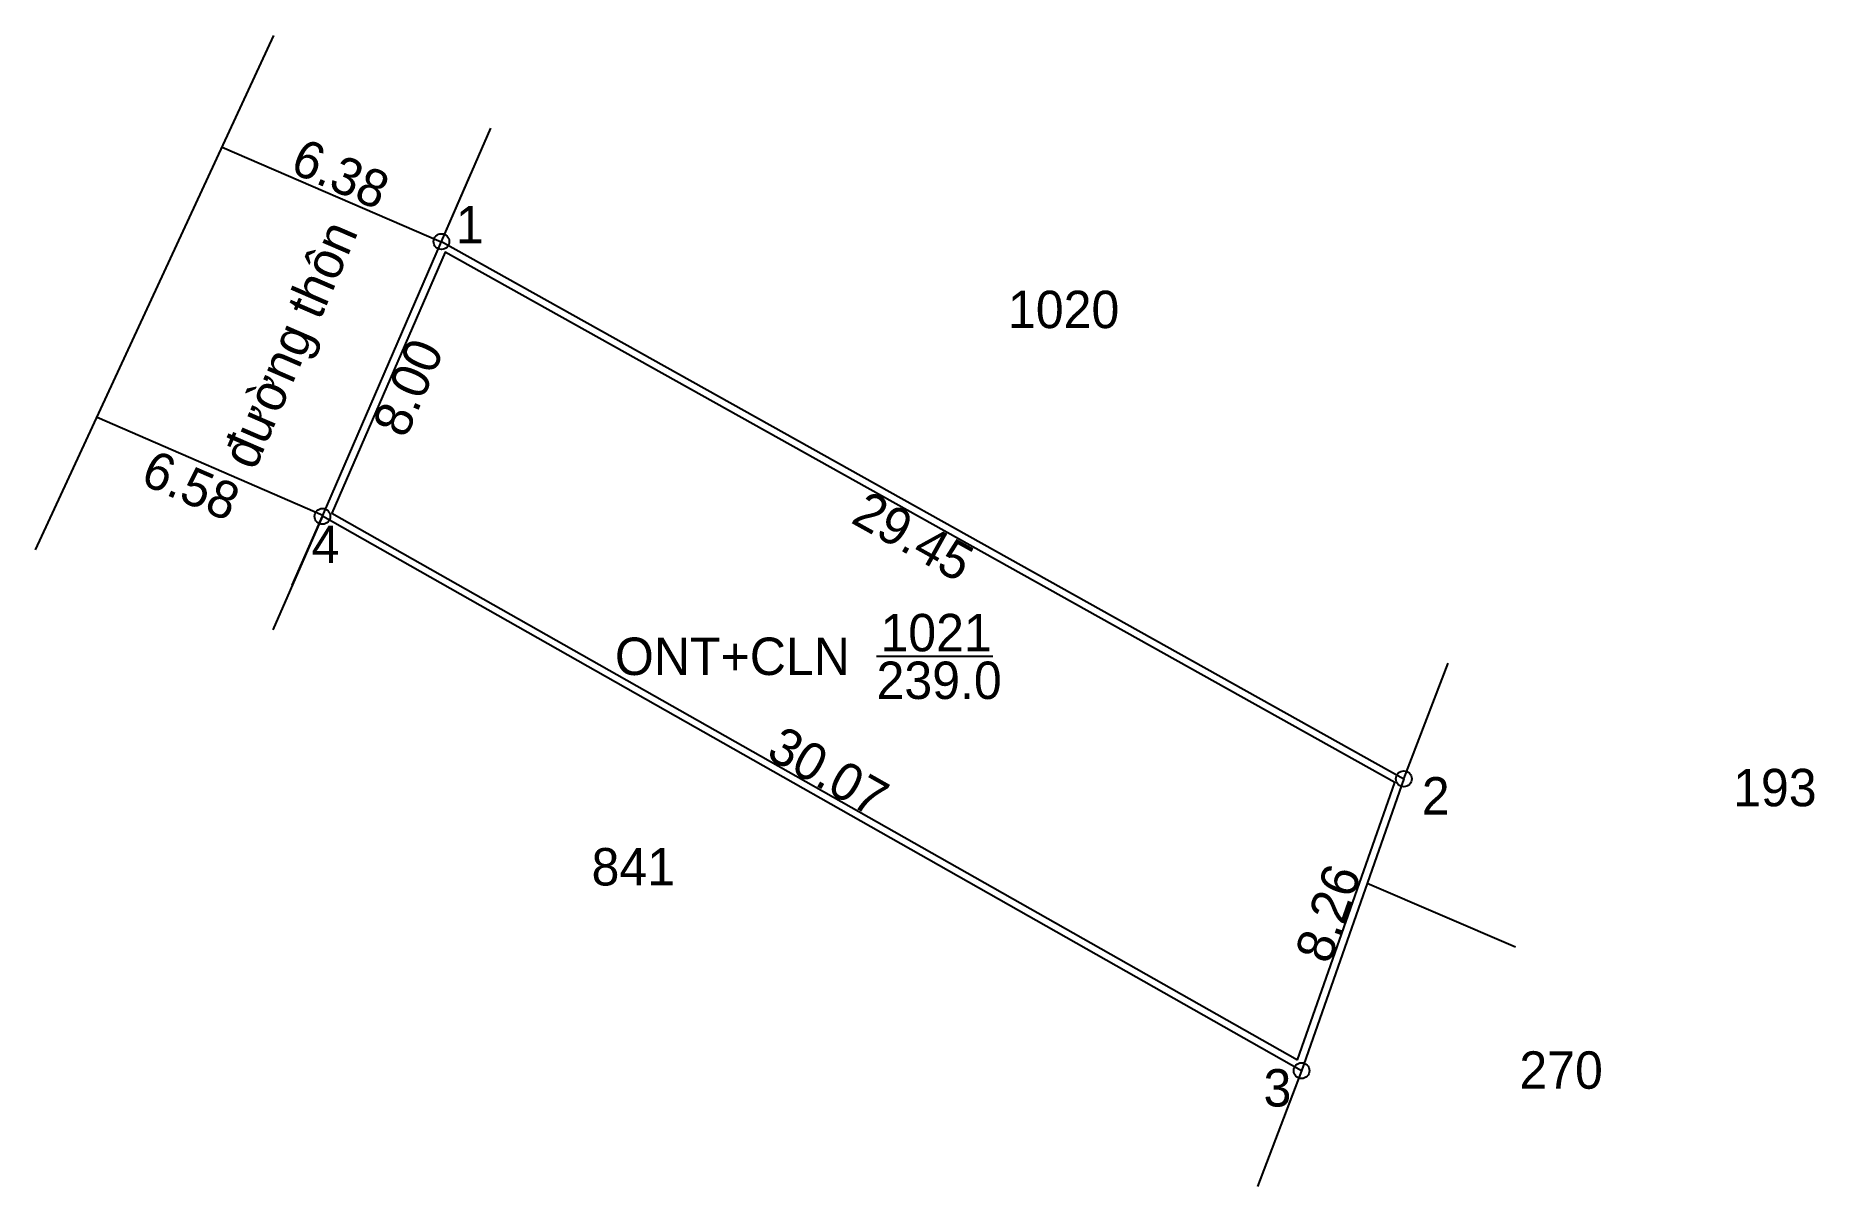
# Model space of a CAD drawing. Extents: x 547590.7 to 547638.2, y 1837487.2 to 1837517.9.
import ezdxf

# ---------------------------------------------------------------- set-up
doc = ezdxf.new("R2010")
doc.units = 0
for name, color, linetype in [('CanhThua', 7, 'Continuous'), ('ChieuDaiCanhThua', 7, 'Continuous'), ('Level 1', 7, 'Continuous'), ('Level 2', 7, 'Continuous'), ('Level 23', 7, 'Continuous'), ('MocDinhThua', 7, 'Continuous'), ('NhanDiaChinhThua', 7, 'Continuous'), ('RauThua', 7, 'Continuous'), ('SoHieuDinhThua', 7, 'Continuous'), ('TenChuLanCan', 7, 'Continuous')]:
    doc.layers.add(name, color=color, linetype=linetype)

msp = doc.modelspace()

# ---------------------------------------------------------------- linework, layer by layer
at = {"layer": 'CanhThua'}
for p, q in [((547598.37, 1837505.09), (547601.55, 1837512.43)), ((547598.37, 1837505.09), (547601.55, 1837512.43)), ((547601.55, 1837512.43), (547627.27, 1837498.075)), ((547624.537, 1837490.278), (547598.37, 1837505.09)), ((547627.27, 1837498.075), (547624.537, 1837490.278))]:
    msp.add_line(p, q, dxfattribs=at)
at = {"layer": 'ChieuDaiCanhThua'}
for p, q in [((547595.695, 1837514.957), (547601.547, 1837512.422)), ((547592.349, 1837507.74), (547598.385, 1837505.125))]:
    msp.add_line(p, q, dxfattribs=at)
at = {"layer": 'Level 1'}
msp.add_line((547630.251, 1837493.581), (547626.291, 1837495.28), dxfattribs=at)
msp.add_lwpolyline([(547590.704, 1837504.193), (547597.075, 1837517.934)], dxfattribs=at)
at = {"layer": 'Level 2'}
msp.add_lwpolyline([(547624.427, 1837490.57), (547627.026, 1837497.982), (547601.646, 1837512.148), (547598.625, 1837505.175)], close=True, dxfattribs=at)
at = {"layer": 'Level 23'}
for p, q in [((547601.55, 1837512.43), (547602.344, 1837514.256)), ((547597.563, 1837503.248), (547598.37, 1837505.09))]:
    msp.add_line(p, q, dxfattribs=at)
at = {"layer": 'MocDinhThua'}
for centre in [(547601.55, 1837512.43), (547598.37, 1837505.09), (547627.27, 1837498.075), (547624.537, 1837490.278)]:
    msp.add_circle(centre, 0.211, dxfattribs=at)
at = {"layer": 'NhanDiaChinhThua'}
msp.add_line((547613.18, 1837501.35), (547616.283, 1837501.35), dxfattribs=at)
at = {"layer": 'RauThua'}
for p, q in [((547601.55, 1837512.43), (547602.868, 1837515.463)), ((547598.37, 1837505.09), (547597.043, 1837502.061)), ((547627.27, 1837498.075), (547628.453, 1837501.163)), ((547624.537, 1837490.278), (547623.363, 1837487.186))]:
    msp.add_line(p, q, dxfattribs=at)

# ---------------------------------------------------------------- texts
at = {"layer": 'ChieuDaiCanhThua'}
for s, rotation, p in [('6.38', 336.5757, (547597.465, 1837514.3)), ('đường thôn', 66.5757, (547596.562, 1837506.288)), ('8.00', 66.5757, (547600.597, 1837507.142)), ('6.58', 336.5757, (547593.468, 1837505.976)), ('29.45', 330.833, (547612.457, 1837504.937)), ('30.07', 330.4877, (547610.192, 1837498.66)), ('8.26', 70.6834, (547625.283, 1837493.093))]:
    msp.add_text(s, height=1, rotation=rotation, dxfattribs=at).set_placement(p)
at = {"layer": 'NhanDiaChinhThua'}
for s, p in [('1021', (547613.283, 1837501.483)), ('ONT+CLN', (547606.187, 1837500.85)), ('239.0', (547613.178, 1837500.209))]:
    msp.add_text(s, height=1, dxfattribs=at).set_placement(p)
at = {"layer": 'SoHieuDinhThua'}
for s, p in [('1', (547601.935, 1837512.383)), ('4', (547598.081, 1837503.84)), ('2', (547627.75, 1837497.122)), ('3', (547623.52, 1837489.32))]:
    msp.add_text(s, height=1, dxfattribs=at).set_placement(p)
at = {"layer": 'TenChuLanCan'}
for s, p in [('1020', (547616.691, 1837510.117)), ('193', (547636.07, 1837497.343)), ('841', (547605.562, 1837495.227)), ('270', (547630.357, 1837489.795))]:
    msp.add_text(s, height=1, dxfattribs=at).set_placement(p)

doc.saveas('drawing.dxf')
